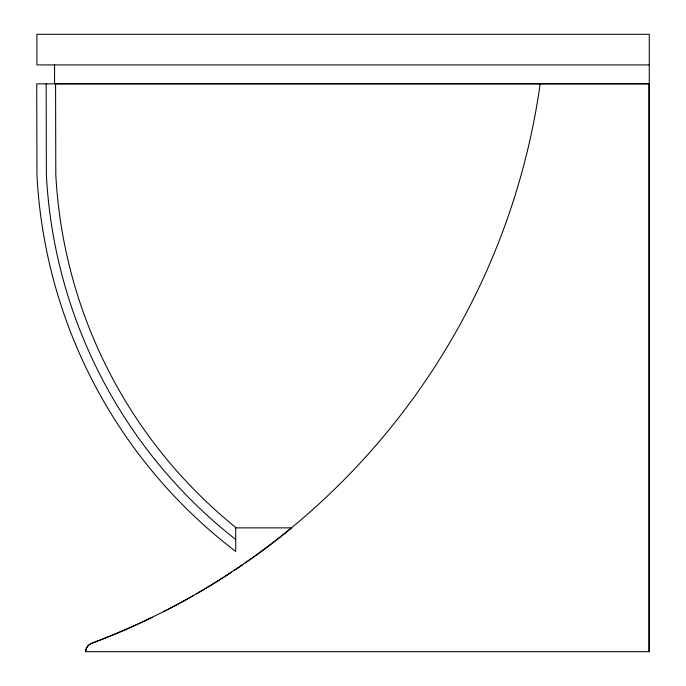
<?xml version="1.0" encoding="UTF-8"?>
<svg xmlns="http://www.w3.org/2000/svg" width="686" height="686" viewBox="0 0 686 686"><rect width="100%" height="100%" fill="white"/><g stroke="black" fill="none" stroke-linecap="round" stroke-linejoin="round"><path stroke-width="1.03" d="M649.11 651.7L649.11 83.761L649.11 651.7L85.493 651.7A9.424 9.424 0 0 1 91.135 643.417A701.564 701.564 0 0 0 540.182 83.761M649.265 64.921L36.907 64.921L36.907 34.3L649.265 34.3L649.265 83.761L54.571 83.761L54.571 64.921M649.11 83.838L36.735 83.838L36.958 175.016A505.608 505.608 0 0 0 235.727 551.415L235.727 527.465A486.768 486.768 0 0 1 55.798 174.501L55.583 83.838M235.727 527.868L291.284 527.868L291.284 528.709M46.159 83.838L46.374 174.759A496.184 496.184 0 0 0 235.727 539.505M291.593 527.954A701.564 701.564 0 0 1 245.391 562.88M242.835 564.647A701.564 701.564 0 0 1 234.235 570.452M231.645 572.175A701.564 701.564 0 0 1 196.299 593.982M193.598 595.534A701.564 701.564 0 0 1 163.44 611.792M152.292 617.331A701.564 701.564 0 0 1 91.444 643.417A9.424 9.424 0 0 0 85.801 651.7"/></g></svg>
